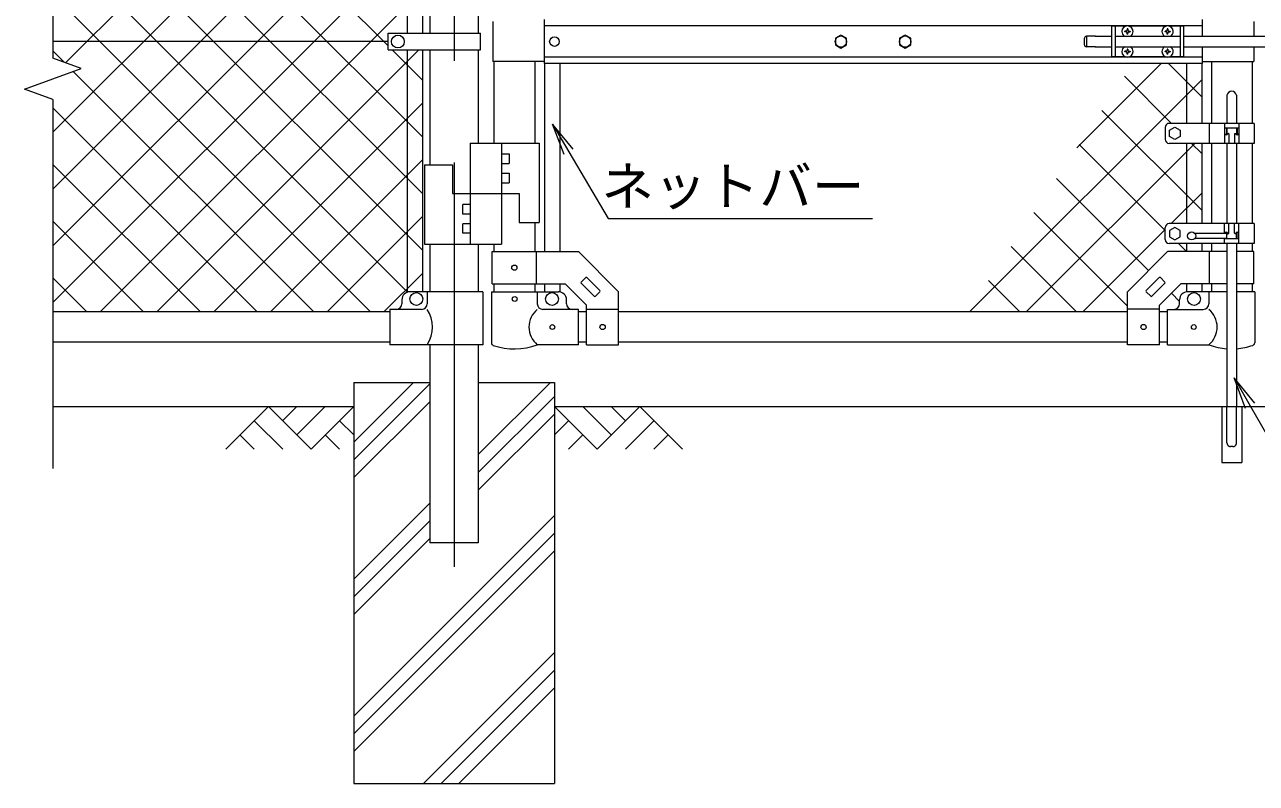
# Model space of a CAD drawing. Units: millimetres, scale not verified. Extents: x -4200 to 4200, y -2970 to 2970.
# Drawn here: x -51 to 1484, y -639 to 307 of the extents above; entities that cross this region are included whole.
import ezdxf
from ezdxf.enums import TextEntityAlignment as Align

# ---------------------------------------------------------------- set-up
doc = ezdxf.new("R2010")
doc.units = ezdxf.units.MM
doc.header["$LTSCALE"] = 20
doc.linetypes.add('DASHED', pattern=[7.5, 6, -1.5])
doc.linetypes.add('USER1', pattern=[50.8, 31.75, -6.35, 6.35, -6.35])
for name, color, linetype, lineweight in [('0-1_D-STR4', 7, 'Continuous', 9), ('0-2_D-BMK', 2, 'USER1', 13), ('0-3_D-STR1', 1, 'Continuous', 18), ('0-4_D-BGD', 7, 'Continuous', 9), ('0-5_D-DCR-HCH', 7, 'Continuous', 9), ('0-6_D-STR3', 3, 'Continuous', 13), ('0-7_D-STR-DIM', 7, 'Continuous', 9), ('0-8_0', 7, 'Continuous', 9), ('0-9_D-STR-TXT', 7, 'Continuous', 9), ('0-A_D-STR2', 7, 'Continuous', 9)]:
    doc.layers.add(name, color=color, linetype=linetype, lineweight=lineweight)
doc.styles.add('ＭＳ ゴシック', font='')
doc.styles.get('ＭＳ ゴシック').set_extended_font_data('MS Gothic')

# ---------------------------------------------------------------- blocks, each defined once
blk = doc.blocks.new('MLeader1')
at = {"layer": '0-8_0'}
blk.add_line((1470.63, -171.08), (1456.41, -133.1), dxfattribs=at)
for points in [[(1482.18, -164.41), (1456.41, -133.1), (1476.41, -167.74)], [(1476.41, -167.74), (1561.35, -314.87), (1785.96, -314.87), (1793.16, -314.87)]]:
    blk.add_lwpolyline(points, dxfattribs=at)
blk = doc.blocks.new('MLeader4')
at = {"layer": '0-8_0'}
blk.add_line((621.41, 145.42), (606.74, 183.22), dxfattribs=at)
for points in [[(632.88, 152.22), (606.74, 183.22), (627.14, 148.82)], [(627.14, 148.82), (676.3, 65.92), (998.4, 65.92), (1005.6, 65.92)]]:
    blk.add_lwpolyline(points, dxfattribs=at)

msp = doc.modelspace()

# ---------------------------------------------------------------- linework, layer by layer
at = {"layer": '0-1_D-STR4'}
for p, q in [((359.22, -138.63), (359.22, -638.63)), ((359.22, -138.63), (453.97, -138.63)), ((514.47, -138.63), (609.22, -138.63)), ((609.22, -138.63), (609.22, -638.63)), ((359.22, -638.63), (609.22, -638.63))]:
    msp.add_line(p, q, dxfattribs=at)
at = {"layer": '0-2_D-BMK'}
msp.add_line((484.22, 1151.52), (484.22, -368.63), dxfattribs=at)
at = {"layer": '0-3_D-STR1'}
for p, q in [((425.72, 599), (425.72, 296.87)), ((444.72, 598.37), (444.72, 296.87)), ((453.97, 389.87), (453.97, 296.87)), ((514.47, 389.87), (514.47, 296.87)), ((425.72, 275.87), (425.72, -26.27)), ((444.72, 275.87), (444.72, -25.63)), ((453.97, 275.87), (453.97, 132.77)), ((514.47, 275.87), (514.47, 159.77)), ((533.97, 261.37), (533.97, 159.77)), ((584.77, 261.37), (584.77, 159.77)), ((1428.17, 261.37), (1428.17, 184.37)), ((1478.97, 261.37), (1478.97, 184.37)), ((596.87, 258.87), (596.87, 24.37)), ((615.87, 258.87), (615.87, 24.37)), ((1397.07, 258.87), (1397.07, 184.37)), ((1416.07, 258.87), (1416.07, 184.37)), ((1397.07, 159.37), (1397.07, 59.37)), ((1416.07, 159.37), (1416.07, 59.37)), ((1428.17, 159.37), (1428.17, 59.37)), ((1478.97, 159.37), (1478.97, 59.37)), ((584.77, 60.77), (584.77, 24.37)), ((453.97, 33.77), (453.97, -25.63)), ((514.47, 33.77), (514.47, -25.63)), ((533.97, 33.77), (533.97, 24.37)), ((1397.07, 34.37), (1397.07, 24.37)), ((1416.07, 34.37), (1416.07, 24.37)), ((1428.17, 34.37), (1428.17, 24.37)), ((1478.97, 34.37), (1478.97, 24.37)), ((533.97, -15.63), (533.97, -25.63)), ((584.77, -15.63), (584.77, -25.63)), ((596.87, -15.63), (596.87, -25.63)), ((615.87, -15.63), (615.87, -25.75)), ((1397.07, -15.63), (1397.07, -25.75)), ((1416.07, -15.63), (1416.07, -25.63)), ((1428.17, -15.63), (1428.17, -25.63)), ((1478.97, -15.63), (1478.97, -25.63)), ((404.22, -50.63), (-15.78, -50.63)), ((649.37, -50.63), (639.37, -50.63)), ((1323.57, -50.63), (689.37, -50.63)), ((1373.57, -50.63), (1363.57, -50.63)), ((404.22, -88.63), (-15.78, -88.63)), ((453.97, -91.63), (453.97, -338.63)), ((514.47, -91.63), (514.47, -338.63)), ((649.37, -88.63), (639.37, -88.63)), ((1323.57, -88.63), (689.37, -88.63)), ((1373.57, -88.63), (1363.57, -88.63)), ((514.47, -338.63), (453.97, -338.63))]:
    msp.add_line(p, q, dxfattribs=at)
at = {"layer": '0-4_D-BGD'}
for p, q in [((-15.78, -168.63), (359.22, -168.63)), ((609.22, -168.63), (2359.22, -168.63))]:
    msp.add_line(p, q, dxfattribs=at)
at = {"layer": '0-5_D-DCR-HCH'}
for p, q in [((359.22, -213.23), (433.82, -138.63)), ((359.22, -235.33), (453.97, -140.58)), ((514.47, -228.69), (604.52, -138.63)), ((252.79, -168.63), (199.58, -221.84)), ((252.79, -168.63), (306, -221.84)), ((270.44, -186.46), (288.27, -168.63)), ((288.27, -204.11), (323.74, -168.63)), ((306, -221.84), (359.22, -168.63)), ((359.22, -257.43), (453.97, -162.68)), ((514.47, -250.79), (609.22, -156.04)), ((662.43, -221.84), (609.22, -168.63)), ((680.16, -204.11), (644.69, -168.63)), ((715.64, -168.63), (662.43, -221.84)), ((697.9, -186.37), (680.16, -168.63)), ((715.64, -168.63), (768.85, -221.84)), ((514.47, -272.89), (609.22, -178.14)), ((235.05, -186.37), (270.69, -221.84)), ((341.48, -186.37), (359.22, -204.03)), ((626.95, -186.37), (609.22, -204.03)), ((733.38, -186.37), (697.74, -221.84)), ((217.32, -204.11), (235.14, -221.84)), ((323.74, -204.11), (341.56, -221.84)), ((644.69, -204.11), (626.87, -221.84)), ((751.11, -204.11), (733.3, -221.84)), ((359.22, -383.94), (453.97, -289.19)), ((359.22, -554.65), (609.22, -304.65)), ((359.22, -406.04), (453.97, -311.29)), ((359.22, -576.75), (609.22, -326.75)), ((359.22, -428.14), (453.97, -333.39)), ((359.22, -598.84), (609.22, -348.84)), ((445.94, -638.63), (609.22, -475.36)), ((468.04, -638.63), (609.22, -497.46)), ((490.14, -638.63), (609.22, -519.55))]:
    msp.add_line(p, q, dxfattribs=at)
at = {"layer": '0-6_D-STR3'}
for p, q in [((532.37, 311.37), (532.37, 261.37)), ((596.47, 313.87), (596.47, 258.87)), ((1416.47, 313.87), (1416.47, 292.87)), ((1481.07, 311.37), (1481.07, 292.87)), ((402.22, 275.87), (402.22, 296.87)), ((402.22, 296.87), (517.02, 296.87)), ((517.02, 275.87), (517.02, 296.87)), ((1416.47, 305.87), (596.47, 305.87)), ((1283.57, 292.87), (1272.62, 292.87)), ((1272.62, 292.87), (1272.62, 279.87)), ((1283.41, 292.87), (1303.57, 292.87)), ((1303.57, 305.37), (1303.57, 267.37)), ((1320.97, 305.37), (1303.57, 305.37)), ((1308.07, 305.37), (1308.07, 267.37)), ((1308.07, 292.87), (1389.07, 292.87)), ((1320.42, 298.47), (1320.42, 298.87)), ((1321.71, 298.45), (1320.42, 298.47)), ((1323.17, 302.02), (1323.15, 300.72)), ((1323.17, 295.72), (1323.15, 297.01)), ((1323.96, 302.02), (1323.17, 302.02)), ((1323.96, 295.72), (1323.17, 295.72)), ((1323.96, 302.02), (1323.98, 300.72)), ((1323.96, 295.72), (1323.98, 297.01)), ((1325.42, 299.29), (1326.72, 299.26)), ((1370.97, 305.37), (1326.16, 305.37)), ((1326.72, 299.26), (1326.72, 298.87)), ((1371.71, 299.29), (1370.42, 299.26)), ((1370.42, 299.26), (1370.42, 298.87)), ((1373.17, 302.02), (1373.15, 300.72)), ((1373.17, 295.72), (1373.15, 297.01)), ((1373.96, 302.02), (1373.17, 302.02)), ((1373.96, 295.72), (1373.17, 295.72)), ((1373.96, 302.02), (1373.98, 300.72)), ((1373.96, 295.72), (1373.98, 297.01)), ((1375.42, 298.45), (1376.72, 298.47)), ((1393.57, 305.37), (1376.16, 305.37)), ((1376.72, 298.47), (1376.72, 298.87)), ((1389.07, 305.37), (1389.07, 267.37)), ((1393.57, 305.37), (1393.57, 267.37)), ((1393.57, 292.87), (1574.87, 292.87)), ((402.22, 286.37), (-15.78, 286.37)), ((1269.62, 289.87), (1269.62, 282.87)), ((1283.57, 279.87), (1272.62, 279.87)), ((1283.41, 279.87), (1303.57, 279.87)), ((1308.07, 279.87), (1389.07, 279.87)), ((1323.17, 277.02), (1323.15, 275.72)), ((1323.96, 277.02), (1323.17, 277.02)), ((1323.96, 277.02), (1323.98, 275.72)), ((1373.17, 277.02), (1373.15, 275.72)), ((1373.96, 277.02), (1373.17, 277.02)), ((1373.96, 277.02), (1373.98, 275.72)), ((1393.57, 279.87), (1574.87, 279.87)), ((1416.47, 279.87), (1416.47, 258.87)), ((1481.07, 279.87), (1481.07, 261.37)), ((402.22, 275.87), (517.02, 275.87)), ((596.47, 261.37), (532.37, 261.37)), ((1416.47, 266.87), (596.47, 266.87)), ((1320.97, 267.37), (1303.57, 267.37)), ((1320.42, 273.47), (1320.42, 273.87)), ((1321.71, 273.45), (1320.42, 273.47)), ((1323.17, 270.72), (1323.15, 272.01)), ((1323.96, 270.72), (1323.17, 270.72)), ((1323.96, 270.72), (1323.98, 272.01)), ((1325.42, 274.29), (1326.72, 274.26)), ((1325.42, 273.45), (1326.72, 273.47)), ((1370.97, 267.37), (1326.16, 267.37)), ((1326.72, 274.26), (1326.72, 273.87)), ((1326.72, 273.47), (1326.72, 273.87)), ((1371.71, 274.29), (1370.42, 274.26)), ((1370.42, 274.26), (1370.42, 273.87)), ((1373.17, 270.72), (1373.15, 272.01)), ((1373.96, 270.72), (1373.17, 270.72)), ((1373.96, 270.72), (1373.98, 272.01)), ((1375.42, 274.29), (1376.72, 274.26)), ((1375.42, 273.45), (1376.72, 273.47)), ((1393.57, 267.37), (1376.16, 267.37)), ((1376.72, 274.26), (1376.72, 273.87)), ((1376.72, 273.47), (1376.72, 273.87)), ((1416.47, 261.37), (1481.07, 261.37)), ((1416.47, 258.87), (596.47, 258.87)), ((1447.57, 219.37), (1447.57, 184.37)), ((1459.57, 219.37), (1459.57, 184.37)), ((1481.57, 184.37), (1375.57, 184.37)), ((1425.56, 184.37), (1425.56, 159.37)), ((1444.56, 184.37), (1444.56, 159.37)), ((1462.57, 184.37), (1462.57, 159.37)), ((1481.57, 184.37), (1481.57, 159.37)), ((1370.57, 179.37), (1370.57, 164.37)), ((1382.57, 179.43), (1389.06, 175.67)), ((1389.06, 175.67), (1389.06, 168.17)), ((1462.57, 178.37), (1444.56, 178.37)), ((1446.86, 178.37), (1446.86, 170.05)), ((1447.57, 178.37), (1447.57, 170.3)), ((1448.57, 171.87), (1449.57, 171.87)), ((1450.07, 171.37), (1450.07, 159.37)), ((1457.07, 171.37), (1457.07, 159.37)), ((1457.57, 171.87), (1458.57, 171.87)), ((1459.57, 178.37), (1459.57, 170.3)), ((1460.27, 178.37), (1460.27, 171.87)), ((1460.27, 178.37), (1460.27, 170.05)), ((504.47, 159.77), (590.47, 159.77)), ((504.47, 159.77), (504.47, 33.77)), ((543.47, 159.77), (543.47, 33.77)), ((590.47, 159.77), (590.47, 60.77)), ((1481.57, 159.37), (1375.57, 159.37)), ((1447.57, 159.37), (1447.57, 59.37)), ((1459.57, 159.37), (1459.57, 59.37)), ((543.47, 146.27), (552.97, 146.27)), ((552.97, 146.27), (552.97, 134.27)), ((447.47, 132.77), (482.47, 132.77)), ((447.47, 132.77), (447.47, 33.77)), ((482.47, 132.77), (482.47, 96.77)), ((543.47, 134.27), (552.97, 134.27)), ((543.47, 122.27), (552.97, 122.27)), ((543.47, 110.27), (552.97, 110.27)), ((552.97, 122.27), (552.97, 110.27)), ((482.47, 96.77), (565.47, 96.77)), ((565.47, 96.77), (565.47, 60.77)), ((494.97, 71.27), (494.97, 83.27)), ((504.47, 83.27), (494.97, 83.27)), ((504.47, 71.27), (494.97, 71.27)), ((494.97, 47.27), (494.97, 59.27)), ((504.47, 59.27), (494.97, 59.27)), ((504.47, 47.27), (494.97, 47.27)), ((565.47, 60.77), (590.47, 60.77)), ((1370.57, 39.37), (1370.57, 54.37)), ((1481.57, 59.37), (1375.57, 59.37)), ((1382.57, 54.32), (1376.07, 50.57)), ((1376.07, 50.57), (1376.07, 43.06)), ((1389.06, 50.57), (1382.57, 54.32)), ((1447.57, 46.94), (1407.56, 46.94)), ((1444.56, 46.94), (1444.56, 59.37)), ((1446.86, 46.94), (1446.86, 48.68)), ((1447.57, 40.37), (1447.57, 48.44)), ((1447.57, 48.44), (1447.57, 45.3)), ((1448.57, 46.87), (1449.57, 46.87)), ((1450.07, 47.37), (1450.07, 59.37)), ((1457.07, 47.37), (1457.07, 59.37)), ((1457.57, 46.87), (1458.57, 46.87)), ((1459.57, 40.37), (1459.57, 48.44)), ((1459.57, 48.44), (1459.57, 45.3)), ((1460.27, 40.37), (1460.27, 48.68)), ((1460.27, 40.37), (1460.27, 46.87)), ((1462.57, 34.37), (1462.57, 59.37)), ((1481.57, 59.37), (1481.57, 34.37)), ((447.47, 33.77), (543.47, 33.77)), ((1481.57, 34.37), (1375.57, 34.37)), ((1376.07, 43.06), (1382.57, 39.31)), ((1447.57, 40.94), (1407.57, 40.94)), ((1444.56, 34.37), (1444.56, 40.94)), ((1462.57, 40.37), (1444.56, 40.37)), ((1446.86, 40.37), (1446.86, 40.94)), ((1447.57, 34.37), (1447.57, -168.63)), ((1459.57, 34.37), (1459.57, -168.63)), ((531.67, -15.63), (531.67, 24.37)), ((587.07, -15.63), (587.07, 24.37)), ((1373.57, 24.37), (1323.57, -25.63)), ((1447.57, 24.37), (1373.57, 24.37)), ((1425.87, -15.63), (1425.87, 24.37)), ((1481.27, 24.37), (1459.57, 24.37)), ((1481.27, -15.63), (1481.27, 24.37)), ((642.7, -13.62), (648.35, -7.97)), ((642.7, -15.04), (658.96, -31.3)), ((649.77, -7.97), (666.03, -24.23)), ((1363.16, -7.97), (1346.9, -24.23)), ((1370.23, -15.04), (1353.97, -31.3)), ((1370.23, -13.62), (1364.58, -7.97)), ((519.92, -25.63), (429.22, -25.63)), ((450.82, -25.63), (450.82, -40.63)), ((519.92, -25.63), (519.92, -91.63)), ((530.82, -25.63), (587.92, -25.63)), ((530.82, -25.63), (530.82, -89.33)), ((531.67, -15.63), (622.8, -15.63)), ((587.92, -25.63), (587.92, -40.63)), ((587.92, -25.63), (614.37, -25.63)), ((622.8, -15.63), (649.37, -42.2)), ((660.38, -31.3), (666.03, -25.64)), ((689.37, -91.88), (689.37, -25.63)), ((1323.57, -91.88), (1323.57, -25.63)), ((1352.55, -31.3), (1346.9, -25.64)), ((1390.13, -15.63), (1363.57, -42.2)), ((1447.57, -15.63), (1390.13, -15.63)), ((1425.02, -25.63), (1398.57, -25.63)), ((1425.02, -25.63), (1425.02, -40.63)), ((1447.57, -25.63), (1425.02, -25.63)), ((1481.27, -15.63), (1459.57, -15.63)), ((1482.12, -25.63), (1459.57, -25.63)), ((1482.12, -25.63), (1482.12, -89.33)), ((419.22, -35.63), (419.22, -40.63)), ((624.37, -40.63), (624.37, -35.63)), ((649.37, -91.88), (649.37, -42.2)), ((1363.57, -91.88), (1363.57, -42.2)), ((1388.57, -40.63), (1388.57, -35.63)), ((443.82, -47.63), (404.22, -47.63)), ((404.22, -47.63), (404.22, -91.63)), ((639.37, -47.63), (594.92, -47.63)), ((639.37, -91.63), (639.37, -47.63)), ((649.37, -47.38), (689.37, -47.38)), ((1363.57, -47.38), (1323.57, -47.38)), ((1373.57, -47.63), (1418.02, -47.63)), ((1373.57, -91.63), (1373.57, -47.63)), ((519.92, -91.63), (404.22, -91.63)), ((639.37, -91.63), (587.92, -91.63)), ((649.37, -91.88), (689.37, -91.88)), ((1363.57, -91.88), (1323.57, -91.88)), ((1373.57, -91.63), (1425.02, -91.63)), ((1466.07, -168.63), (1466.07, -238.63))]:
    msp.add_line(p, q, dxfattribs=at)
at = {"layer": '0-6_D-STR3', "linetype": 'DASHED'}
for p, q in [((1447.57, -214.15), (1447.57, -168.63)), ((1459.57, -214.13), (1459.57, -168.63)), ((1455.07, -218.63), (1452.07, -218.63))]:
    msp.add_line(p, q, dxfattribs=at)
at = {"layer": '0-6_D-STR3'}
for points in [[(966.47, 294.47), (959.45, 290.42), (959.45, 282.32), (966.47, 278.27), (973.48, 282.32), (973.48, 290.42)], [(1046.47, 294.47), (1039.45, 290.42), (1039.45, 282.32), (1046.47, 278.27), (1053.48, 282.32), (1053.48, 290.42)]]:
    msp.add_lwpolyline(points, close=True, dxfattribs=at)
for points in [[(1321.71, 299.29), (1320.42, 299.26), (1320.42, 298.87)], [(1325.42, 298.45), (1326.72, 298.47), (1326.72, 298.87)], [(1371.71, 298.45), (1370.42, 298.47), (1370.42, 298.87)], [(1375.42, 299.29), (1376.72, 299.26), (1376.72, 298.87)], [(1321.71, 274.29), (1320.42, 274.26), (1320.42, 273.87)], [(1371.71, 273.45), (1370.42, 273.47), (1370.42, 273.87)], [(1389.06, 168.17), (1382.57, 164.41), (1376.07, 168.17), (1376.07, 175.67), (1382.57, 179.43)], [(1382.57, 39.31), (1389.06, 43.06), (1389.06, 50.57)], [(531.67, 24.37), (639.37, 24.37), (689.37, -25.63)], [(1441.07, -168.63), (1441.07, -238.63), (1466.07, -238.63)]]:
    msp.add_lwpolyline(points, dxfattribs=at)
for centre, radius in [((414.22, 286.37), 8), ((609.37, 286.37), 6), ((966.47, 286.37), 7.03), ((1046.47, 286.37), 7.03), ((1403.57, 43.94), 5), ((559.37, 4.37), 3.25), ((437.22, -34.63), 8), ((606.37, -34.63), 8), ((1406.57, -34.63), 8), ((559.77, -34.63), 3), ((606.77, -69.63), 3), ((669.37, -69.63), 3.25), ((1343.57, -69.63), 3.25), ((1406.17, -69.63), 3)]:
    msp.add_circle(centre, radius, dxfattribs=at)
for centre, radius, start, end in [((1272.62, 289.87), 3, 90, 180), ((1323.57, 298.87), 7, 0, 180), ((1323.57, 298.87), 7, 180, 238.99728), ((1321.66, 300.77), 1.49, 270, 0), ((1321.66, 296.96), 1.49, 0, 90), ((1325.47, 300.77), 1.49, 180, 270), ((1325.47, 296.96), 1.49, 90, 180), ((1323.57, 298.87), 7, 301.00272, 0), ((1373.57, 298.87), 7, 0, 180), ((1373.57, 298.87), 7, 180, 238.99728), ((1371.66, 300.77), 1.49, 270, 0), ((1371.66, 296.96), 1.49, 0, 90), ((1375.47, 300.77), 1.49, 180, 270), ((1375.47, 296.96), 1.49, 90, 180), ((1373.57, 298.87), 7, 301.00272, 0), ((1272.62, 282.87), 3, 180, 270), ((1323.57, 273.87), 7, 121.00272, 180), ((1323.57, 273.87), 7, 0, 58.99728), ((1373.57, 273.87), 7, 121.00272, 180), ((1373.57, 273.87), 7, 0, 58.99728), ((1323.57, 273.87), 7, 180, 0), ((1321.66, 275.77), 1.49, 270, 0), ((1321.66, 271.96), 1.49, 0, 90), ((1325.47, 275.77), 1.49, 180, 270), ((1325.47, 271.96), 1.49, 90, 180), ((1373.57, 273.87), 7, 180, 0), ((1371.66, 275.77), 1.49, 270, 0), ((1371.66, 271.96), 1.49, 0, 90), ((1375.47, 275.77), 1.49, 180, 270), ((1375.47, 271.96), 1.49, 90, 180), ((1453.57, 218.27), 6.1, 10.38886, 169.61114), ((1375.57, 179.37), 5, 90, 180), ((1446.56, 172.04), 2.01, 184.89299, 355.10701), ((1449.57, 171.37), 0.5, 0, 90), ((1457.57, 171.37), 0.5, 90, 180), ((1460.57, 172.04), 2.01, 184.89299, 355.10701), ((1375.57, 164.37), 5, 180, 270), ((1375.57, 54.37), 5, 90, 180), ((1446.56, 46.7), 2.01, 4.89299, 175.10701), ((1449.57, 47.37), 0.5, 270, 0), ((1457.57, 47.37), 0.5, 180, 270), ((1460.57, 46.7), 2.01, 4.89299, 175.10701), ((1375.57, 39.37), 5, 180, 270), ((643.41, -14.33), 1, 135, 225), ((649.06, -8.67), 1, 45, 135), ((1363.87, -8.67), 1, 45, 135), ((1369.53, -14.33), 1, 315, 45), ((429.22, -35.63), 10, 90, 180), ((614.37, -35.63), 10, 0, 90), ((665.33, -24.94), 1, 315, 45), ((1347.6, -24.94), 1, 135, 225), ((1398.57, -35.63), 10, 90, 180), ((412.22, -40.63), 7, 270, 0), ((443.82, -40.63), 7, 270, 0), ((594.92, -40.63), 7, 180, 270), ((631.37, -40.63), 7, 180, 270), ((659.67, -30.59), 1, 225, 315), ((1353.26, -30.59), 1, 225, 315), ((1381.57, -40.63), 7, 270, 0), ((1418.02, -40.63), 7, 270, 0), ((416.6, -69.63), 40.68, 327.25964, 32.74036), ((606.11, -69.63), 28.55, 129.59418, 230.40582), ((1406.82, -69.63), 28.55, 309.59418, 50.40582), ((534.12, -89.33), 3.3, 180, 250.77949), ((559.37, -16.9), 80, 250.77949, 290.9084), ((1453.57, -16.9), 80, 249.0916, 265.69865), ((1478.82, -89.33), 3.3, 289.22051, 0), ((1453.57, -16.9), 80, 274.30109, 289.22051)]:
    msp.add_arc(centre, radius, start, end, dxfattribs=at)
at = {"layer": '0-6_D-STR3', "linetype": 'DASHED'}
for centre, start, end in [((1452.07, -214.13), 179.99999, 270.00049), ((1455.07, -214.13), 269.99951, 0.00001)]:
    msp.add_arc(centre, 4.5, start, end, dxfattribs=at)
at = {"layer": '0-7_D-STR-DIM'}
for p, q in [((-15.78, 1151.52), (-15.78, 265.59)), ((19.45, 252.77), (-15.78, 265.59)), ((-51.02, 227.12), (19.45, 252.77)), ((-15.78, 214.29), (-51.02, 227.12)), ((-15.78, 214.29), (-15.78, -245.94))]:
    msp.add_line(p, q, dxfattribs=at)
at = {"layer": '0-A_D-STR2'}
for p, q in [((444.72, 167.64), (-11.02, 623.37)), ((0.11, 259.81), (363.67, 623.37)), ((402.22, 280.84), (59.69, 623.37)), ((-15.78, 173.2), (419.22, 608.2)), ((-15.78, 102.49), (444.72, 562.99)), ((444.72, 96.93), (-15.78, 557.43)), ((-15.78, 31.78), (444.72, 492.28)), ((444.72, 26.21), (-15.78, 486.71)), ((-15.78, -38.93), (444.72, 421.57)), ((426.29, -26.07), (-15.78, 416)), ((380.14, -50.63), (-15.78, 345.29)), ((43.22, -50.63), (444.72, 350.86)), ((-1.65, 260.45), (-15.78, 274.58)), ((113.93, -50.63), (440.43, 275.87)), ((444.72, 238.35), (407.19, 275.87)), ((309.43, -50.63), (9.61, 249.19)), ((1365.44, 258.87), (1260.53, 153.96)), ((1374.68, 258.87), (1416.07, 217.48)), ((1416.07, 238.78), (1126.65, -50.63)), ((1319.85, 242.99), (1378.47, 184.37)), ((238.72, -50.63), (-15.78, 203.87)), ((184.64, -50.63), (444.72, 209.44)), ((1291.58, 200.55), (1416.07, 76.06)), ((1407.36, 159.37), (1197.36, -50.63)), ((1263.3, 158.11), (1370.57, 50.85)), ((1403.47, 159.37), (1416.07, 146.77)), ((255.35, -50.63), (444.72, 138.73)), ((168.01, -50.63), (-15.78, 133.16)), ((1235.03, 115.68), (1349.95, 0.75)), ((1416.07, 97.36), (1378.08, 59.37)), ((97.3, -50.63), (-15.78, 62.45)), ((326.06, -50.63), (444.72, 68.02)), ((1206.75, 73.24), (1323.57, -43.57)), ((1370.57, 51.86), (1268.08, -50.63)), ((1178.48, 30.81), (1259.92, -50.63)), ((1387.05, 34.37), (1397.05, 24.37)), ((26.59, -50.63), (-15.78, -8.26)), ((396.78, -50.63), (444.72, -2.69)), ((1150.2, -11.63), (1189.21, -50.63)), ((1378.24, -27.53), (1388.57, -37.86))]:
    msp.add_line(p, q, dxfattribs=at)

# ---------------------------------------------------------------- block references
at = {"layer": '0-8_0'}
for name in ['MLeader4', 'MLeader1']:
    msp.add_blockref(name, (0, 0), dxfattribs=at)

# ---------------------------------------------------------------- texts
at = {"layer": '0-9_D-STR-TXT', "style": 'ＭＳ ゴシック'}
msp.add_text('ネットバー', height=48.09, dxfattribs=at).set_placement((667.77, 67.53), align=Align.BOTTOM_LEFT)

doc.saveas('drawing.dxf')
